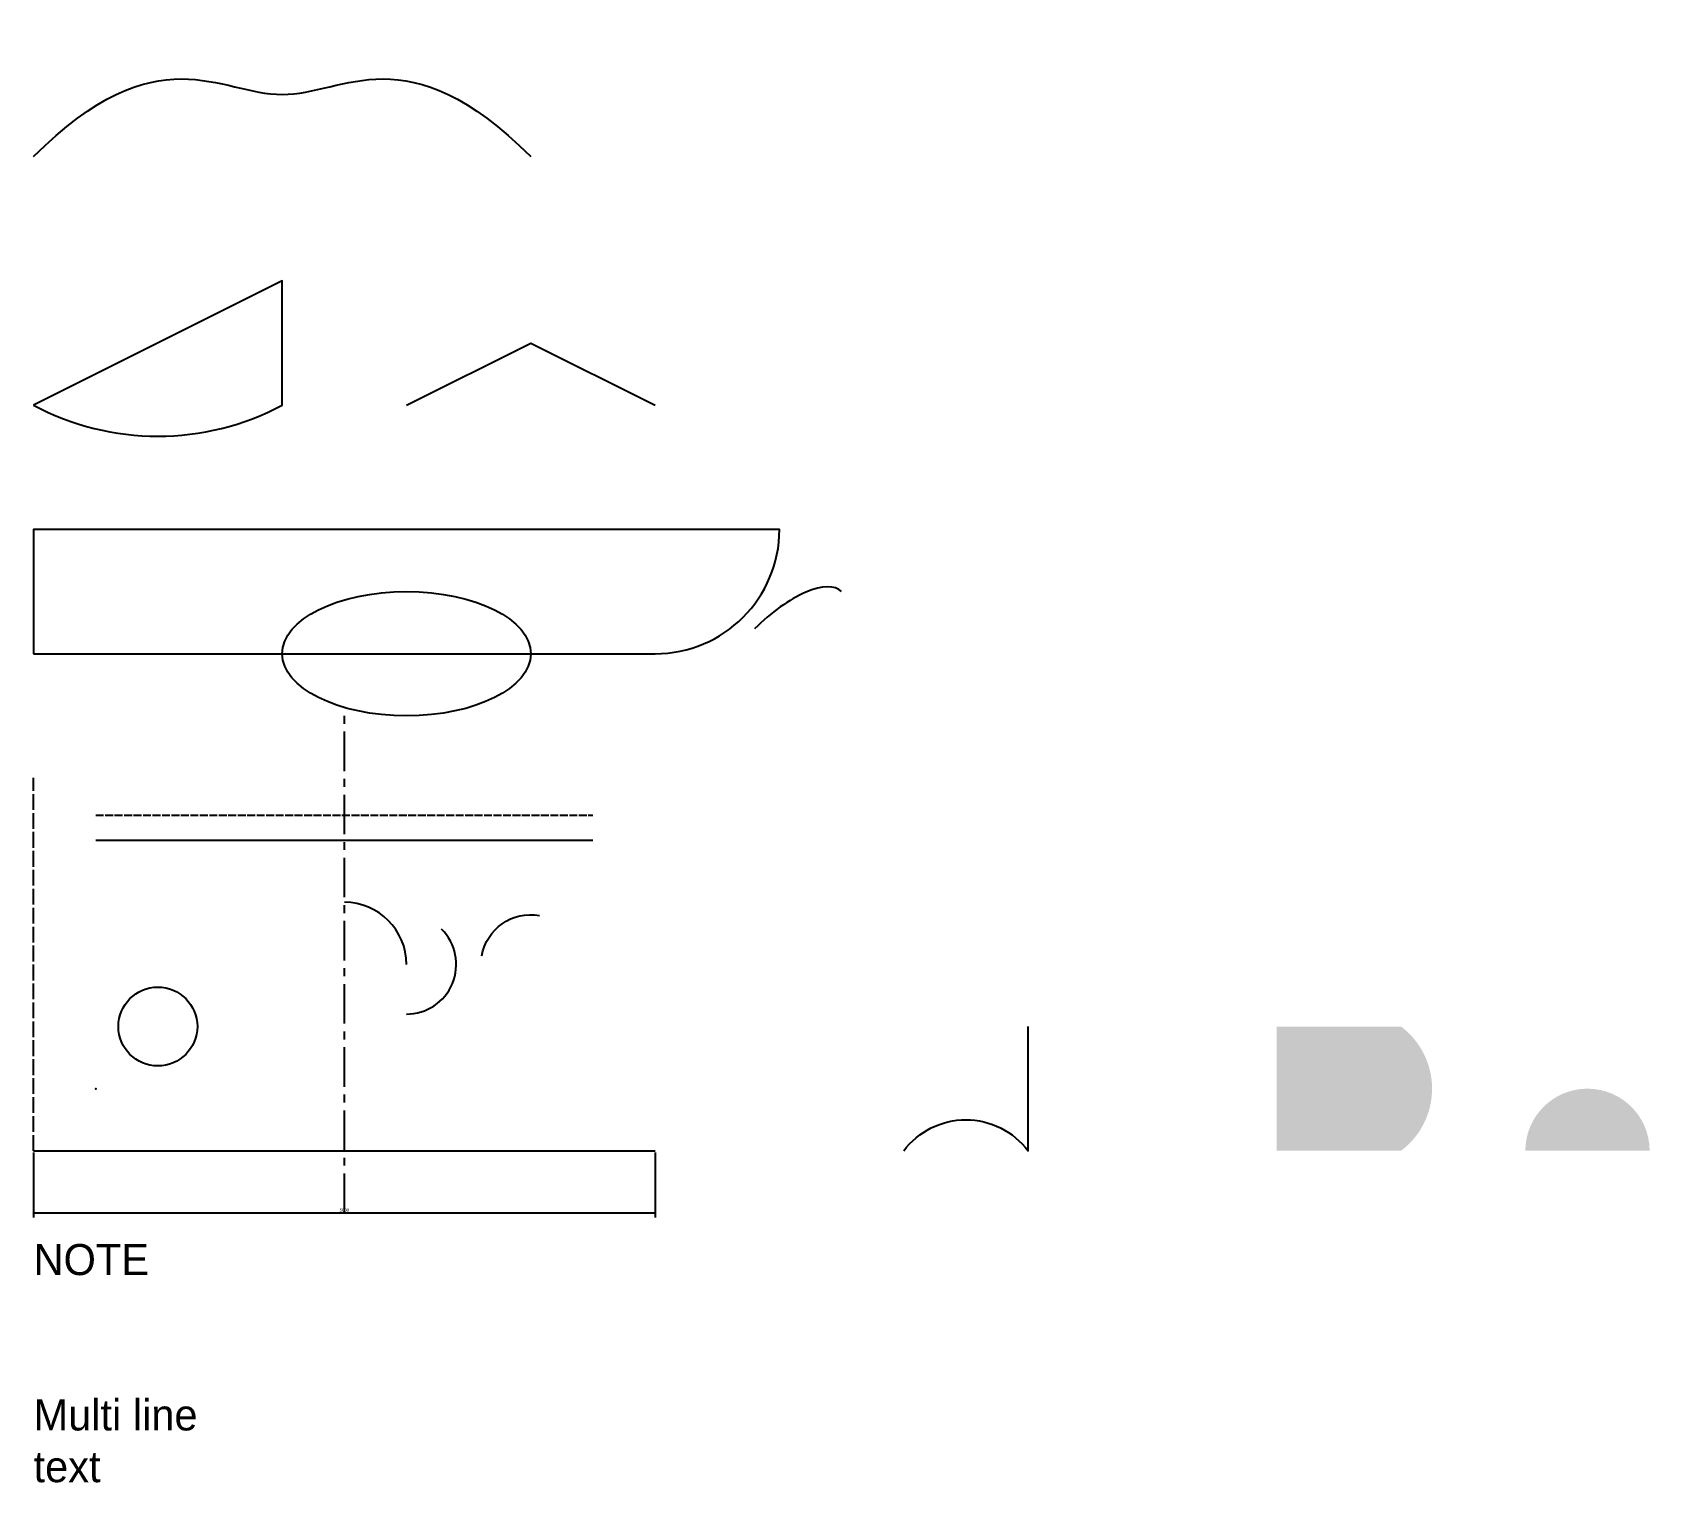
# Model space of a CAD drawing. Header units: millimetres. Extents: x 0 to 130, y -27 to 90.
import ezdxf

# ---------------------------------------------------------------- set-up
doc = ezdxf.new("R2010")
doc.units = ezdxf.units.MM
for name, pattern in [('CENTER', [5.08, 3.175, -0.635, 0.635, -0.635]), ('DASHED', [1.524, 1.27, -0.254]), ('DASHED2', [0.762, 0.635, -0.127])]:
    doc.linetypes.add(name, pattern=pattern)
for name, color, linetype in [('CENTERLINES', 3, 'CENTER'), ('DASHED_EDGES', 4, 'DASHED2'), ('HIDDEN_EDGES', 4, 'Continuous'), ('HOLES', 1, 'Continuous'), ('NOTES', 2, 'Continuous'), ('OUTLINE', 7, 'Continuous')]:
    doc.layers.add(name, color=color, linetype=linetype)
doc.styles.add('OpenSansCondensed-Light', font='OpenSansCondensed-Light.ttf')
doc.dimstyles.new('EZDXF', dxfattribs={"dimtxt": 0.25, "dimasz": 0.175, "dimexe": 0.375, "dimexo": 0.125, "dimgap": 0.1, "dimtad": 1, "dimlfac": 100, "dimzin": 12, "dimdsep": 46, "dimtxsty": 'OpenSansCondensed-Light', "dimblk": 'ARCHTICK', "dimcen": 2.5, "dimazin": 3, "dimtfac": 0.5, "dimtmove": 2, "dimatfit": 3})

# ---------------------------------------------------------------- blocks, each defined once
blk = doc.blocks.new('_ARCHTICK')
at = {"color": 0, "linetype": 'BYBLOCK', "const_width": 0.15}
blk.add_lwpolyline([(-0.5, -0.5), (0.5, 0.5)], dxfattribs=at)

msp = doc.modelspace()

# ---------------------------------------------------------------- hatches: boundary and pattern name
at = {"layer": 'OUTLINE'}
h = msp.add_hatch(color=2, dxfattribs=at)
h.paths.add_polyline_path([(100, 0), (110, 0, 0.5), (110, 10), (100, 10)])
edge = h.paths.add_edge_path()
edge.add_line((120, 0), (130, 0))
edge.add_arc((125, 0), 5, 0, 180)

# ---------------------------------------------------------------- linework, layer by layer
at = {"layer": 'CENTERLINES'}
msp.add_line((25, -5), (25, 35), dxfattribs=at)
at = {"layer": 'DASHED_EDGES'}
msp.add_line((5, 27), (45, 27), dxfattribs=at)
at = {"layer": 'HIDDEN_EDGES'}
msp.add_line((5, 25), (45, 25), dxfattribs=at)
at = {"layer": 'HOLES'}
msp.add_circle((10, 10), 3.175, dxfattribs=at)
at = {"layer": 'OUTLINE', "linetype": 'DASHED'}
msp.add_line((0, 0), (0, 30), dxfattribs=at)
at = {"layer": 'OUTLINE'}
msp.add_line((0, 0), (50, 0), dxfattribs=at)
for points in [[(0, 60, 0.25), (20, 60), (20, 70)], [(0, 40), (50, 40, 0.414213562), (60, 50), (0, 50)]]:
    msp.add_lwpolyline(points, format="xyb", close=True, dxfattribs=at)
msp.add_lwpolyline([(70, 0, -0.5), (80, 0), (80, 10, 1)], format="xyb", dxfattribs=at)
msp.add_polyline3d([(30, 60, 1), (40, 65, 2), (50, 60, 3)], dxfattribs=at)
for centre, radius, start, end in [((25, 15), 5, 0, 90), ((30, 15), 4, 270, 45)]:
    msp.add_arc(centre, radius, start, end, dxfattribs=at)
at = {"layer": 'OUTLINE', "extrusion": (0, 0, -1)}
msp.add_arc((-40, 15), 4, 10, 100, dxfattribs=at)
at = {"layer": 'OUTLINE'}
msp.add_ellipse((60, 40), major_axis=(5, 5), ratio=0.4, start_param=0, end_param=1.570796327, dxfattribs=at)
msp.add_ellipse((30, 40), major_axis=(10, 0), ratio=0.5, dxfattribs=at)
msp.add_open_spline([(0, 80), (10, 90), (20, 80), (30, 90), (40, 80)], degree=3, dxfattribs=at)
msp.add_point((5, 5), dxfattribs=at)

# ---------------------------------------------------------------- texts
at = {"layer": 'NOTES'}
msp.add_text('NOTE', height=2.5, dxfattribs=at).set_placement((0, -10))
at = {"layer": 'NOTES', "insert": (0, -20), "char_height": 2.5, "attachment_point": 1}
msp.add_mtext('Multi line\\Ptext', dxfattribs=at)

# ---------------------------------------------------------------- dimensions: what is measured, and where the dimension line sits
at = {"layer": 'NOTES'}
msp.add_linear_dim(base=(0, -5), p1=(0, 0), p2=(50, 0), dimstyle='EZDXF', dxfattribs=at).render()

doc.saveas('drawing.dxf')
